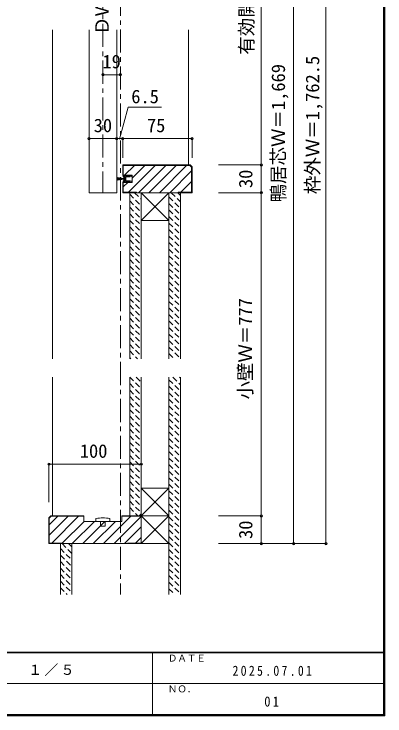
# Model space of a CAD drawing. Units: millimetres at full size, sheet at 1:5; some dimension numbers follow another scale. Extents: x -957 to 993, y -689 to 708.
# Drawn here: x 591 to 993, y -689 to 71 of the extents above; entities that cross this region are included whole.
import ezdxf
from ezdxf.enums import TextEntityAlignment as Align

# ---------------------------------------------------------------- set-up
doc = ezdxf.new("R2010")
doc.units = ezdxf.units.MM
doc.header["$LTSCALE"] = 5
doc.header["$PDMODE"] = 32
doc.header["$PDSIZE"] = 2.5
doc.linetypes.add('CHAIN1', pattern=[8, 5, -1, 1, -1])
doc.linetypes.add('DASHED1', pattern=[1.8, 1.2, -0.6])
for name, color, linetype, lineweight in [('0-A_文字', 7, 'Continuous', 9), ('0-B_寸法', 7, 'Continuous', 9), ('F-0_補助線', 7, 'Continuous', 9), ('F-1_枠', 6, 'Continuous', 9)]:
    doc.layers.add(name, color=color, linetype=linetype, lineweight=lineweight)
doc.layers.add('F-A_文字', color=7, linetype='Continuous')
doc.styles.add('ＭＳ ゴシック', font='')
doc.styles.get('ＭＳ ゴシック').set_extended_font_data('MS Gothic')

# ---------------------------------------------------------------- blocks, each defined once
blk = doc.blocks.new('4')
at = {"layer": '0-A_文字'}
for p, q in [((-7.5, 43.83), (7.5, 43.83)), ((-7.5, 43.83), (-2.5, 8.83)), ((-3.75, 43.83), (-1.25, 8.83)), ((0, 43.83), (0, 8.83)), ((3.75, 43.83), (1.25, 8.83)), ((2.5, 8.83), (7.5, 43.83)), ((-16.5, 3.83), (-16.5, 12.33)), ((-11, 5.33), (-11, 8.83)), ((-11, 8.83), (11, 8.83)), ((16.5, 12.33), (16.5, 3.83))]:
    blk.add_line(p, q, dxfattribs=at)
for points in [[(-15, 13.83), (-11.5, 13.83), (-9, 8.83), (-11.5, 8.83), (-11.5, 3.83), (-2.5, 3.83)], [(-11, 5.33), (11, 5.33), (11, 8.83)], [(2.5, 3.83), (11.5, 3.83), (11.5, 8.83), (9, 8.83), (11.5, 13.83), (15, 13.83)], [(-15.44, -33.59), (-18, -24.67), (-16.5, -24.67), (-16.5, -1.17)], [(0, -2.17), (-10.5, -2.17), (-10.5, -24.67), (-12.54, -33.51)], [(12.54, -33.51), (10.5, -24.67), (10.5, -2.17), (0, -2.17)], [(16.5, -1.17), (16.5, -24.67), (18, -24.67), (15.44, -33.59)]]:
    blk.add_lwpolyline(points, dxfattribs=at)
for centre, radius, start, end in [((-15, 12.33), 1.5, 90, 180), ((-17.83, 1.33), 2.83, 0, 61.92751), ((-17.83, 1.33), 2.83, 298.07249, 0), ((0, 2.49), 2.83, 90, 151.92751), ((0, 2.49), 2.83, 28.07249, 90), ((15, 12.33), 1.5, 0, 90), ((17.83, 1.33), 2.83, 118.07249, 180), ((17.83, 1.33), 2.83, 180, 241.92751), ((-14, -33.17), 1.5, 196.01316, 347.0113), ((14, -33.17), 1.5, 192.9887, 343.98684)]:
    blk.add_arc(centre, radius, start, end, dxfattribs=at)

msp = doc.modelspace()

# ---------------------------------------------------------------- linework, layer by layer
at = {"layer": '0-B_寸法', "linetype": 'CHAIN1'}
for p, q in [((706.46, 414.261), (706.46, -557.361)), ((687.46, 260.626), (687.46, -122.374))]:
    msp.add_line(p, q, dxfattribs=at)
at = {"layer": '0-B_寸法'}
for p, q in [((928.812, 406.126), (928.812, -502.374)), ((858.812, 312.626), (858.812, -92.375)), ((893.812, 312.626), (893.812, -502.374)), ((632.96, 54.111), (632.96, -302.151)), ((672.46, 54.111), (672.46, -122.374)), ((702.46, 54.111), (702.46, -122.374)), ((779.96, 54.111), (779.96, -92.375)), ((702.46, -63.763), (672.46, -63.763)), ((672.46, -63.763), (672.46, -84.558)), ((708.96, -63.763), (702.46, -63.763)), ((702.46, -63.763), (702.46, -84.558)), ((708.96, -63.763), (708.96, -84.558)), ((783.96, -63.763), (708.96, -63.763)), ((783.96, -63.763), (783.96, -84.558)), ((783.96, -63.763), (783.96, -84.558)), ((781.839, -92.375), (708.96, -92.375)), ((708.96, -103.925), (708.96, -92.375)), ((709.46, -103.425), (709.46, -92.875)), ((710.945, -103.425), (721.495, -92.874)), ((715.122, -121.875), (744.122, -92.874)), ((718.96, -106.723), (732.809, -92.874)), ((725.936, -122.375), (755.436, -92.874)), ((737.25, -122.375), (766.75, -92.874)), ((748.564, -122.375), (778.064, -92.874)), ((759.877, -122.375), (783.46, -98.791)), ((783.96, -94.496), (781.839, -92.375)), ((783.46, -94.703), (783.46, -121.875)), ((783.96, -94.496), (783.96, -122.375)), ((858.812, -92.375), (812.56, -92.375)), ((858.812, -92.375), (858.812, -122.375)), ((718.96, -103.925), (708.96, -103.925)), ((718.96, -110.825), (708.96, -110.825)), ((708.96, -110.825), (708.96, -122.375)), ((709.46, -116.223), (714.859, -110.825)), ((718.96, -111.325), (709.46, -111.325)), ((709.46, -111.325), (709.46, -121.875)), ((771.691, -121.875), (783.46, -110.105)), ((672.46, -122.374), (702.46, -122.374)), ((783.96, -122.375), (708.96, -122.375)), ((723.96, -121.875), (709.46, -121.875)), ((716.46, -302.151), (716.46, -122.375)), ((723.96, -121.875), (723.96, -122.375)), ((728.96, -302.151), (728.96, -122.375)), ((758.96, -122.375), (728.96, -122.375)), ((728.96, -122.375), (758.96, -152.375)), ((728.96, -122.432), (728.96, -152.375)), ((758.96, -122.432), (728.989, -152.403)), ((758.96, -122.375), (771.46, -122.375)), ((758.96, -302.151), (758.96, -122.375)), ((768.96, -121.875), (768.96, -122.375)), ((783.46, -121.875), (768.96, -121.875)), ((771.46, -302.151), (771.46, -122.375)), ((858.812, -122.375), (812.56, -122.375)), ((858.812, -122.375), (858.812, -472.374)), ((632.96, -322.151), (632.96, -472.374)), ((716.46, -472.374), (716.46, -322.151)), ((728.96, -472.374), (728.96, -322.151)), ((758.96, -557.361), (758.96, -322.151)), ((771.46, -557.361), (771.46, -322.151)), ((628.96, -416.389), (628.96, -457.622)), ((628.96, -416.389), (728.96, -416.389)), ((728.96, -416.389), (728.96, -457.622)), ((728.96, -442.432), (758.932, -472.403)), ((758.96, -442.432), (728.96, -442.432)), ((728.96, -472.374), (758.96, -442.432)), ((631.082, -472.374), (628.96, -474.496)), ((628.96, -474.496), (628.96, -502.375)), ((629.46, -481.988), (638.574, -472.874)), ((629.46, -493.302), (649.888, -472.874)), ((631.289, -472.874), (629.46, -474.703)), ((629.46, -474.703), (629.46, -501.875)), ((631.082, -472.374), (666.96, -472.374)), ((631.289, -472.874), (666.96, -472.874)), ((632.202, -501.875), (661.202, -472.874)), ((643.515, -501.875), (667.015, -478.374)), ((654.329, -502.375), (678.329, -478.374)), ((665.643, -502.375), (689.643, -478.374)), ((676.956, -502.375), (700.956, -478.374)), ((679.96, -475.374), (679.96, -478.374)), ((684.96, -478.374), (684.96, -483.374)), ((688.27, -502.375), (717.77, -472.874)), ((699.584, -502.375), (728.96, -472.998)), ((707.96, -478.374), (707.96, -472.374)), ((728.96, -472.374), (707.96, -472.374)), ((728.96, -472.874), (707.96, -472.874)), ((758.96, -472.374), (728.96, -502.375)), ((728.96, -472.374), (758.961, -502.375)), ((758.96, -472.374), (758.96, -502.317)), ((858.812, -472.374), (812.56, -472.374)), ((858.812, -472.374), (858.812, -502.374)), ((710.898, -502.375), (728.96, -484.312)), ((722.711, -501.875), (728.96, -495.625)), ((629.46, -501.875), (643.96, -501.875)), ((641.46, -557.361), (641.46, -502.375)), ((643.96, -502.375), (643.96, -501.875)), ((653.96, -557.361), (653.96, -502.375)), ((758.96, -502.375), (728.96, -502.375)), ((928.812, -502.374), (812.56, -502.374))]:
    msp.add_line(p, q, dxfattribs=at)
at = {"layer": '0-B_寸法', "color": 4}
msp.add_line((687.46, 5.425), (706.46, 5.425), dxfattribs=at)
at = {"layer": '0-B_寸法', "linetype": 'DASHED1'}
for p, q in [((716.46, -124.074), (728.96, -136.574)), ((721.832, -122.375), (728.96, -129.503)), ((758.96, -126.95), (771.46, -139.45)), ((761.456, -122.375), (771.46, -132.379)), ((768.527, -122.375), (771.46, -125.308)), ((716.46, -131.145), (728.96, -143.645)), ((758.96, -134.021), (771.46, -146.521)), ((716.46, -138.216), (728.96, -150.716)), ((758.96, -141.092), (771.46, -153.592)), ((716.46, -145.287), (728.96, -157.787)), ((758.96, -148.163), (771.46, -160.663)), ((716.46, -152.358), (728.96, -164.858)), ((716.46, -159.429), (728.96, -171.929)), ((758.96, -155.234), (771.46, -167.734)), ((716.46, -166.5), (728.96, -179)), ((758.96, -162.305), (771.46, -174.805)), ((716.46, -173.571), (728.96, -186.071)), ((758.96, -169.376), (771.46, -181.876)), ((716.46, -180.642), (728.96, -193.142)), ((758.96, -176.447), (771.46, -188.947)), ((716.46, -187.713), (728.96, -200.213)), ((758.96, -183.519), (771.46, -196.019)), ((716.46, -194.784), (728.96, -207.284)), ((758.96, -190.59), (771.46, -203.09)), ((716.46, -201.856), (728.96, -214.356)), ((758.96, -197.661), (771.46, -210.161)), ((758.96, -204.732), (771.46, -217.232)), ((716.46, -208.927), (728.96, -221.427)), ((758.96, -211.803), (771.46, -224.303)), ((716.46, -215.998), (728.96, -228.498)), ((758.96, -218.874), (771.46, -231.374)), ((716.46, -223.069), (728.96, -235.569)), ((758.96, -225.945), (771.46, -238.445)), ((716.46, -230.14), (728.96, -242.64)), ((758.96, -233.016), (771.46, -245.516)), ((716.46, -237.211), (728.96, -249.711)), ((758.96, -240.087), (771.46, -252.587)), ((716.46, -244.282), (728.96, -256.782)), ((758.96, -247.158), (771.46, -259.658)), ((716.46, -251.353), (728.96, -263.853)), ((716.46, -258.424), (728.96, -270.924)), ((758.96, -254.229), (771.46, -266.729)), ((716.46, -265.495), (728.96, -277.995)), ((758.96, -261.3), (771.46, -273.8)), ((716.46, -272.566), (728.96, -285.066)), ((758.96, -268.371), (771.46, -280.871)), ((716.46, -279.637), (728.96, -292.137)), ((758.96, -275.442), (771.46, -287.942)), ((716.46, -286.708), (728.96, -299.208)), ((758.96, -282.513), (771.46, -295.013)), ((716.46, -293.779), (724.832, -302.151)), ((758.96, -289.585), (771.46, -302.085)), ((716.46, -300.851), (717.761, -302.151)), ((758.96, -296.656), (764.456, -302.151)), ((716.46, -322.064), (728.96, -334.564)), ((723.619, -322.151), (728.96, -327.493)), ((758.96, -324.94), (771.46, -337.44)), ((763.243, -322.151), (771.46, -330.369)), ((770.314, -322.151), (771.46, -323.298)), ((716.46, -329.135), (728.96, -341.635)), ((758.96, -332.011), (771.46, -344.511)), ((716.46, -336.206), (728.96, -348.706)), ((758.96, -339.082), (771.46, -351.582)), ((716.46, -343.277), (728.96, -355.777)), ((758.96, -346.153), (771.46, -358.653)), ((716.46, -350.348), (728.96, -362.848)), ((758.96, -353.224), (771.46, -365.724)), ((716.46, -357.419), (728.96, -369.919)), ((716.46, -364.49), (728.96, -376.99)), ((758.96, -360.295), (771.46, -372.795)), ((716.46, -371.561), (728.96, -384.061)), ((758.96, -367.366), (771.46, -379.866)), ((716.46, -378.632), (728.96, -391.132)), ((758.96, -374.437), (771.46, -386.937)), ((716.46, -385.703), (728.96, -398.203)), ((758.96, -381.508), (771.46, -394.008)), ((716.46, -392.774), (728.96, -405.274)), ((758.96, -388.58), (771.46, -401.08)), ((716.46, -399.845), (728.96, -412.345)), ((758.96, -395.651), (771.46, -408.151)), ((758.96, -402.722), (771.46, -415.222)), ((716.46, -406.917), (728.96, -419.417)), ((758.96, -409.793), (771.46, -422.293)), ((716.46, -413.988), (728.96, -426.488)), ((758.96, -416.864), (771.46, -429.364)), ((716.46, -421.059), (728.96, -433.559)), ((758.96, -423.935), (771.46, -436.435)), ((716.46, -428.13), (728.96, -440.63)), ((758.96, -431.006), (771.46, -443.506)), ((716.46, -435.201), (728.96, -447.701)), ((758.96, -438.077), (771.46, -450.577)), ((716.46, -442.272), (728.96, -454.772)), ((758.96, -445.148), (771.46, -457.648)), ((716.46, -449.343), (728.96, -461.843)), ((758.96, -452.219), (771.46, -464.719)), ((716.46, -456.414), (728.96, -468.914)), ((716.46, -463.485), (725.35, -472.374)), ((758.96, -459.29), (771.46, -471.79)), ((728.96, -470.104), (726.69, -472.374)), ((758.96, -466.361), (771.46, -478.861)), ((758.96, -473.432), (771.46, -485.932)), ((758.96, -480.503), (771.46, -493.003)), ((758.96, -487.574), (771.46, -500.074)), ((758.96, -494.646), (771.46, -507.146)), ((641.46, -507.723), (653.96, -520.223)), ((643.183, -502.375), (653.96, -513.152)), ((650.254, -502.375), (653.96, -506.081)), ((758.96, -501.717), (771.46, -514.217)), ((758.96, -508.788), (771.46, -521.288)), ((641.678, -515.012), (653.96, -527.294)), ((758.96, -515.859), (771.46, -528.359)), ((641.46, -521.865), (653.96, -534.365)), ((758.96, -522.93), (771.46, -535.43)), ((641.46, -528.936), (653.96, -541.436)), ((758.96, -530.001), (771.46, -542.501)), ((641.46, -536.007), (653.96, -548.507)), ((758.96, -537.072), (771.46, -549.572)), ((641.46, -543.078), (653.96, -555.578)), ((758.96, -544.143), (771.46, -556.643)), ((641.46, -550.149), (648.672, -557.361)), ((758.96, -551.214), (765.107, -557.361))]:
    msp.add_line(p, q, dxfattribs=at)
at = {"layer": '0-B_寸法'}
for points in [[(750.856, -29.737), (714.876, -29.737), (705.604, -64.342)], [(783.46, -94.703), (781.632, -92.875), (709.46, -92.875)], [(718.96, -111.325), (718.96, -103.425), (709.46, -103.425)], [(758.96, -122.432), (758.96, -152.375), (728.96, -152.375)], [(758.96, -442.432), (758.96, -472.374), (728.96, -472.374)], [(728.96, -472.374), (728.96, -502.375), (628.96, -502.375)], [(707.96, -478.374), (666.96, -478.374), (666.96, -472.374)], [(694.96, -475.374), (694.96, -478.374), (679.96, -478.374)], [(689.96, -478.374), (689.96, -483.374), (684.96, -483.374)], [(728.96, -501.875), (713.96, -501.875), (713.96, -502.375)]]:
    msp.add_lwpolyline(points, dxfattribs=at)
msp.add_arc((687.46, -505.826), 31.361, 76.16371, 103.83632, dxfattribs=at)
for p in [(687.46, 5.425), (706.46, 5.425), (672.46, -63.763), (702.46, -63.763), (708.96, -63.763), (783.96, -63.763), (858.812, -92.375), (858.812, -122.375), (628.96, -416.389), (728.96, -416.389), (858.812, -472.374), (858.812, -502.374), (893.812, -502.374), (928.812, -502.374)]:
    msp.add_point(p, dxfattribs=at)
at = {"layer": 'F-0_補助線'}
msp.add_line((741.115, -620.732), (741.115, -687.398), dxfattribs=at)
at = {"layer": 'F-1_枠'}
for p, q in [((991.115, 707.602), (991.115, -689.065)), ((991.948, 707.602), (991.948, -689.065)), ((992.782, 707.602), (992.782, -689.065)), ((992.782, -619.898), (-957.218, -619.898)), ((992.782, -620.731), (-957.218, -620.731)), ((17.782, -654.065), (991.115, -654.066)), ((992.782, -687.398), (-957.218, -687.398)), ((992.782, -688.231), (-957.218, -688.231)), ((992.782, -689.065), (-957.218, -689.065))]:
    msp.add_line(p, q, dxfattribs=at)

# ---------------------------------------------------------------- block references
at = {"layer": '0-B_寸法', "xscale": 0.2, "yscale": 0.2, "rotation": 90}
msp.add_blockref('4', (712.026, -107.375), dxfattribs=at)

# ---------------------------------------------------------------- texts
at = {"layer": '0-B_寸法', "style": 'ＭＳ ゴシック'}
for s, p in [('有効開口Ｗ＝832', (854.56, 27.049)), ('ＤＷ＝810', (698.236, 48.379)), ('枠外Ｗ＝1,762.5', (926.037, -123.966)), ('鴨居芯Ｗ＝1,669', (889.002, -132.877)), ('30', (853.668, -117.375)), ('小壁Ｗ＝777', (853.286, -346.367)), ('30', (853.668, -497.374))]:
    msp.add_text(s, height=14.66, rotation=90, dxfattribs=at).set_placement(p, align=Align.BOTTOM_LEFT)
for s, p in [('19', (686.96, 7.925)), ('6.5', (718.175, -29.916)), ('30', (677.46, -61.263)), ('75', (735.129, -61.263)), ('100', (662.429, -413.889))]:
    msp.add_text(s, height=14.66, dxfattribs=at).set_placement(p, align=Align.BOTTOM_LEFT)
at = {"layer": '0-B_寸法', "insert": (827.782, -645.732), "char_height": 11, "attachment_point": 7, "style": 'ＭＳ ゴシック'}
msp.add_mtext('\\T1.39;\\W0.85;2025.07.01', dxfattribs=at)
at = {"layer": 'F-0_補助線', "style": 'ＭＳ ゴシック'}
for s, p in [('ＤＡＴＥ', (757.782, -632.398)), ('ＮＯ．', (757.782, -665.732))]:
    msp.add_text(s, height=7.331, dxfattribs=at).set_placement(p, align=Align.BOTTOM_LEFT)
at = {"layer": 'F-0_補助線', "insert": (606.605, -645.845), "char_height": 11, "attachment_point": 7, "style": 'ＭＳ ゴシック'}
msp.add_mtext('\\T1.17;１／５', dxfattribs=at)
at = {"layer": 'F-A_文字', "insert": (862.157, -679.065), "char_height": 11, "attachment_point": 7, "style": 'ＭＳ ゴシック'}
msp.add_mtext('\\T1.36;\\W0.9;01', dxfattribs=at)

doc.saveas('drawing.dxf')
